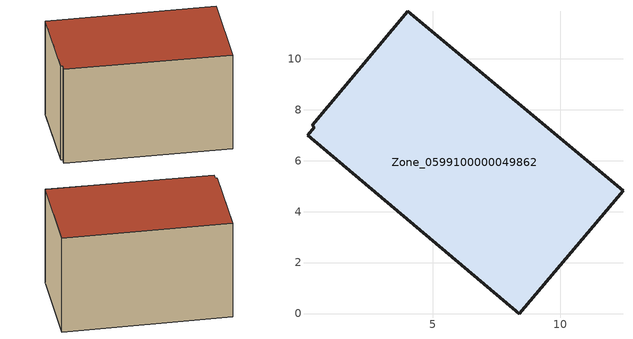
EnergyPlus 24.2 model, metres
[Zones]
Zone_0599100000049862
 floor ground (C_G): 12.47,4.82 8.39,0 0.09,7.01 0.35,7.32 0.27,7.4 4.01,11.86 z0.1
 wall outside (C_F): 12.47,4.82 4.01,11.86 0.27,7.4 0.35,7.32 0.09,7.01 8.39,0 12.47,4.82 z0.1:6.95
 roof outside (C_R): 8.39,0 12.47,4.82 4.01,11.86 0.27,7.4 0.35,7.32 0.09,7.01 z6.95
[BUILDING]
Pand.0599100000049862: North Axis=0; Terrain=City; Loads Convergence Tolerance Value=0.04; Temperature Convergence Tolerance Value=0.4; Solar Distribution=FullExterior; Maximum Number of Warmup Days=25; Minimum Number of Warmup Days=1
[Site:Location]
Rotterdam.The.Hague.AP_ZH_NLD Design_Conditions: Latitude=51.96; Longitude=4.45; Time Zone=1; Elevation=-4.5
[SITE:GROUNDTEMPERATURE:BUILDINGSURFACE]
18, 18, 18, 18, 18, 18, 18, 18, 18, 18, 18, 18
[MATERIAL] Thermal Absorptance=0.9; Solar Absorptance=0.7; Visible Absorptance=0.7
Name | Roughness | Thickness | Conductivity | Density | Specific Heat
G.TC.1946-1964 | MediumSmooth | 0.15 | 1 | 540 | 1210
F.TC.1946-1964 | Rough | 0.3 | 0.857143 | 1920 | 840
R.TC.1946-1964 | MediumRough | 0.2 | 0.235294 | 1500 | 1000
[CONSTRUCTION]
C_G: G.TC.1946-1964
C_F: F.TC.1946-1964
C_R: R.TC.1946-1964
[ZONE]
Zone_0599100000049862: Type=1; Multiplier=1; Ceiling Height=Autocalculate; Volume=Autocalculate; Floor Area=autocalculate; Part of Total Floor Area=Yes
[ZONEINFILTRATION:DESIGNFLOWRATE]
Infil_Zone_0599100000049862: Zone or ZoneList or Space or SpaceList=Zone_0599100000049862; Schedule=AlwaysOn; Design Flow Rate Calculation Method=Flow/Area; Flow Rate per Floor Area=0.003; Constant Term Coefficient=1; Temperature Term Coefficient=0; Velocity Term Coefficient=0; Velocity Squared Term Coefficient=0
[HVACTEMPLATE:ZONE:IDEALLOADSAIRSYSTEM]
Zone_0599100000049862: Maximum Heating Supply Air Temperature=50; Minimum Cooling Supply Air Temperature=13; Maximum Heating Supply Air Humidity Ratio=0.0156; Minimum Cooling Supply Air Humidity Ratio=0.0077; Heating Limit=NoLimit; Cooling Limit=NoLimit; Dehumidification Control Type=ConstantSensibleHeatRatio; Cooling Sensible Heat Ratio=0.7; Dehumidification Setpoint=60; Humidification Control Type=None; Humidification Setpoint=30; Outdoor Air Method=None; Outdoor Air Flow Rate per Person=0.00944; Outdoor Air Flow Rate per Zone Floor Area=0; Outdoor Air Flow Rate per Zone=0; Demand Controlled Ventilation Type=None; Outdoor Air Economizer Type=NoEconomizer; Heat Recovery Type=None; Sensible Heat Recovery Effectiveness=0.7; Latent Heat Recovery Effectiveness=0.65
[ZONECONTROL:THERMOSTAT]
ThermostatControl_Zone_0599100000049862: Zone or ZoneList=Zone_0599100000049862; Control Type Schedule=DualSetpointControlType; Control 1=Thermostat_Zone_0599100000049862; Temperature Difference Between Cutout And Setpoint=0
[THERMOSTATSETPOINT:DUALSETPOINT]
Thermostat_Zone_0599100000049862: Heating Setpoint Temperature Schedule=HeatingSetpoint_Zone_0599100000049862; Cooling Setpoint Temperature Schedule=CoolingSetpoint_Zone_0599100000049862
[SCHEDULE:COMPACT]
HeatingSetpoint_Zone_0599100000049862: Through: 12/31, For: AllDays, Until: 24:00, 21
CoolingSetpoint_Zone_0599100000049862: Through: 12/31, For: AllDays, Until: 24:00, 24
DualSetpointControlType: Through: 12/31, For: AllDays, Until: 24:00, 4
AlwaysOn: Through: 12/31, For: AllDays, Until: 24:00, 1
